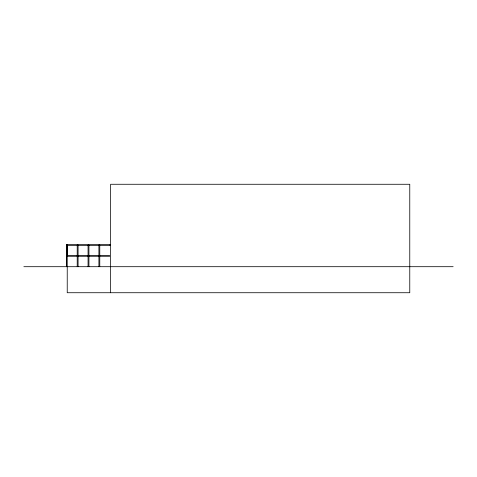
<?xml version="1.0" encoding="UTF-8"?>
<svg xmlns="http://www.w3.org/2000/svg" width="477" height="477" viewBox="0 0 477 477"><rect width="100%" height="100%" fill="white"/><g stroke="black" fill="none" stroke-linecap="round" stroke-linejoin="round"><path stroke-width="0.72" d="M66.553 255.499L66.369 266.697L66.577 244.629L67.179 244.79L67.019 245.381M67.233 255.094L67.233 245.727M66.381 244.898L66.577 245.387M67.048 256.209L66.983 255.463M110.616 244.576L66.798 244.576L66.798 245.434L109.877 245.44M67.221 245.005L66.381 245.118M77.214 245.005L78.079 245.005M88.06 245.005L88.925 245.005M98.906 245.005L99.771 245.005M109.752 245.005L110.616 245.005M67.233 255.422L77.214 255.422M78.079 255.422L98.906 255.422M99.771 255.422L109.752 255.422M67.233 256.286L77.214 256.286M78.079 256.286L98.906 256.286M99.771 256.286L109.752 256.286M23.85 266.697L453.15 266.697M66.81 245.041L66.714 244.695L66.798 245.339M110.616 292.729L110.616 184.271L409.767 184.271L409.767 292.729L67.233 292.729L67.233 245.44M99.771 245.44L99.771 266.697M98.906 245.44L98.906 266.697M88.925 245.44L88.925 266.697M88.06 245.44L88.06 266.697M78.079 245.44L78.079 266.697M77.214 245.44L77.214 266.697M66.887 255.433L66.887 256.274"/></g></svg>
